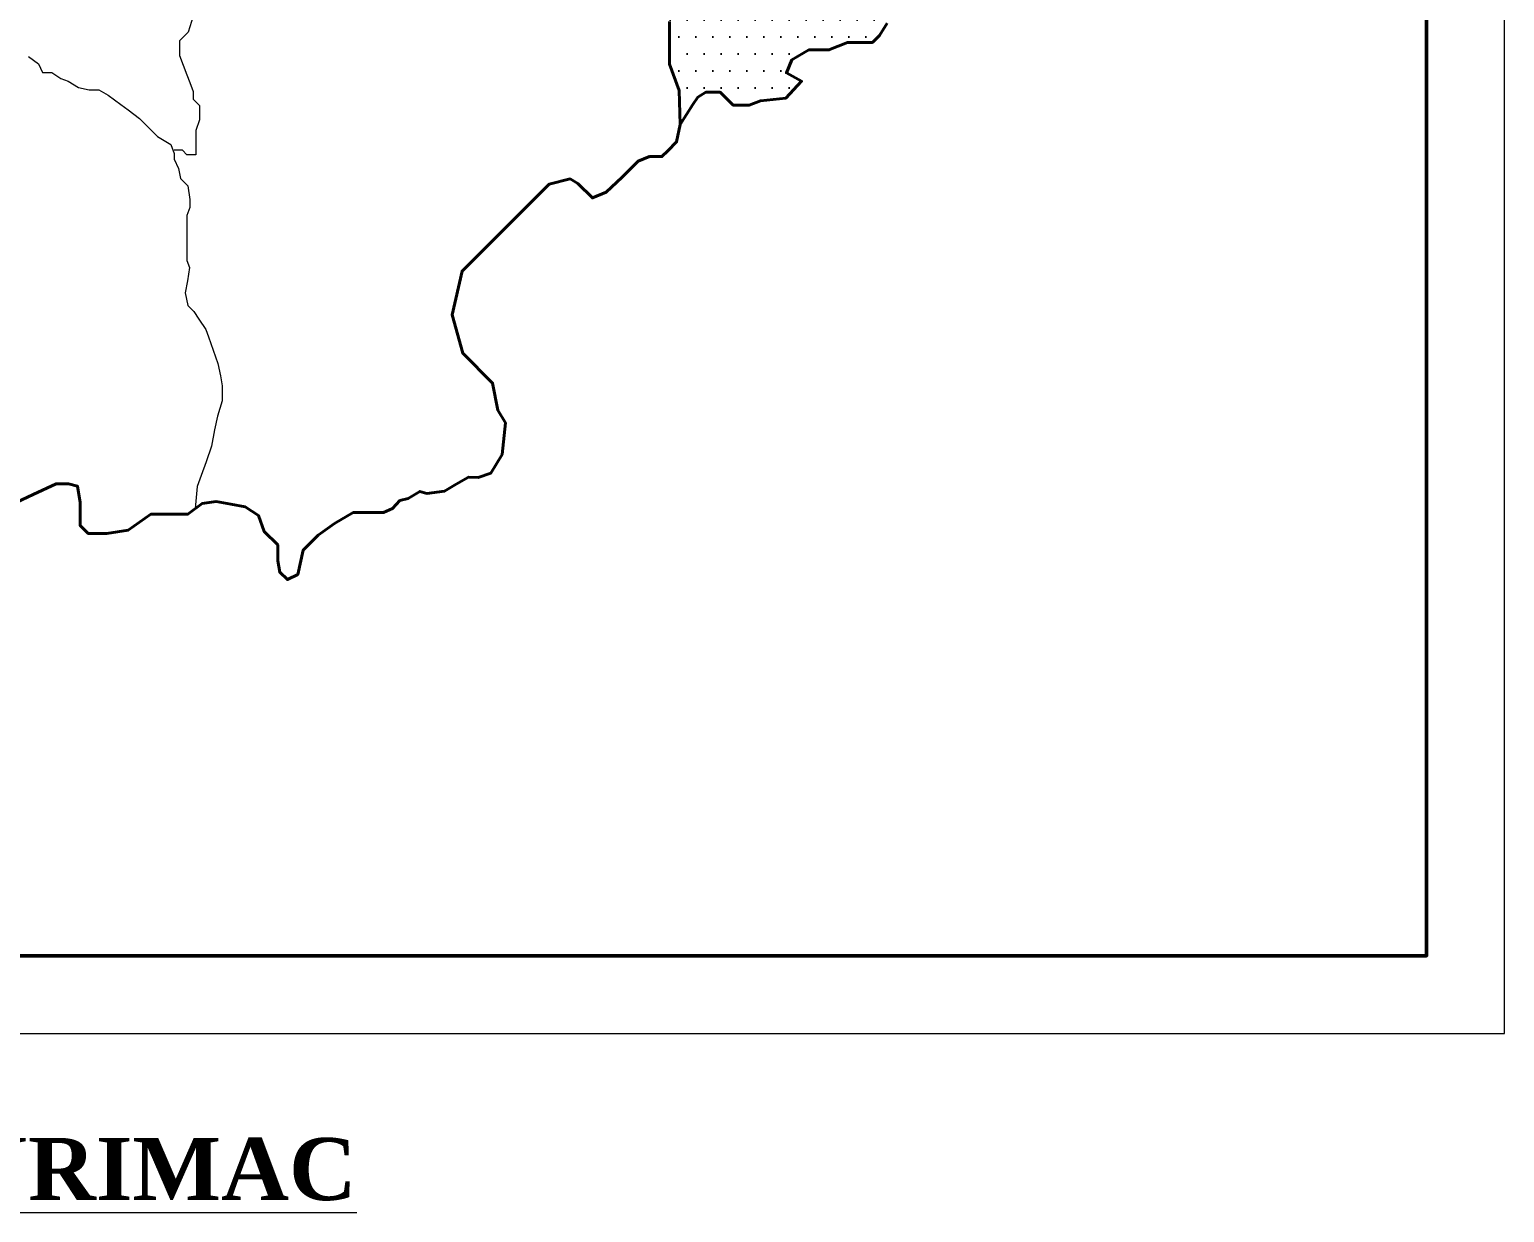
# Model space of a CAD drawing. Header units: metres. Extents: x 728653 to 730306, y 8491233 to 8491524.
# Drawn here: x 730200.98 to 730223.82, y 8491464.66 to 8491482.98 of the extents above; entities that cross this region are included whole.
import ezdxf

# ---------------------------------------------------------------- set-up
doc = ezdxf.new("R2010")
doc.units = ezdxf.units.M
doc.layers.add('05', color=5, linetype='Continuous')
for name, color, linetype, lineweight in [('8', 5, 'Continuous', 90), ('Cap Prov', 94, 'Continuous', 18), ('MARCOS', 7, 'Continuous', 40), ('N-Ciudades', 10, 'Continuous', 18), ('Sheet', 7, 'Continuous', 50)]:
    doc.layers.add(name, color=color, linetype=linetype, lineweight=lineweight)
doc.styles.get("Standard").update_dxf_attribs({"font": 'arial.ttf'})

msp = doc.modelspace()

# ---------------------------------------------------------------- hatches: boundary and pattern name
at = {"layer": '05'}
h = msp.add_hatch(dxfattribs=at)
h.set_pattern_fill('DOTS', color=256, scale=0.165786, style=0)
h.set_pattern_definition([(0, (4499.15535, 89880.109), (0.13159295927, 0.263185918539), [0, -0.263185918539])])
h.paths.add_polyline_path([(730219.049, 8491495.258), (730218.879, 8491495.634), (730218.561, 8491495.952), (730218.363, 8491496.149), (730218.363, 8491496.344), (730218.18, 8491496.528), (730218.033, 8491496.872), (730217.875, 8491497.03), (730217.875, 8491497.226), (730217.582, 8491497.518), (730217.582, 8491497.836), (730217.699, 8491497.953), (730217.699, 8491498.12), (730217.432, 8491498.572), (730217.088, 8491498.572), (730216.95, 8491498.843), (730216.818, 8491499.1), (730216.551, 8491499.624), (730216.138, 8491499.869), (730215.971, 8491499.702), (730215.848, 8491499.702), (730215.653, 8491499.897), (730215.374, 8491500.175), (730215.179, 8491500.37), (730214.833, 8491500.538), (730214.655, 8491500.538), (730214.388, 8491500.538), (730214.21, 8491500.717), (730214.037, 8491500.889), (730213.843, 8491501.083), (730213.843, 8491501.31), (730213.843, 8491501.616), (730213.693, 8491501.765), (730213.503, 8491501.765), (730213.315, 8491501.765), (730213.181, 8491501.632), (730212.975, 8491501.425), (730212.734, 8491501.321, -0.372899), (730212.399, 8491501.176), (730212.221, 8491501.176), (730212.065, 8491501.332), (730211.58, 8491501.505), (730211.418, 8491501.666), (730211.067, 8491501.538), (730210.927, 8491501.677), (730210.799, 8491501.984), (730210.649, 8491502.134), (730210.526, 8491502.012), (730210.336, 8491502.012), (730210.01, 8491501.89), (730209.873, 8491502.027), (730209.732, 8491502.168), (730209.732, 8491502.366), (730209.504, 8491502.594), (730209.074, 8491502.11), (730209.074, 8491501.776), (730208.795, 8491501.498), (730208.795, 8491500.858), (730208.46, 8491499.521), (730208.14, 8491499.201), (730208.3, 8491498.868), (730208.318, 8491498.604), (730208.367, 8491498.13), (730208.373, 8491497.819), (730208.324, 8491497.388), (730208.149, 8491496.886), (730208.084, 8491496.412), (730208.287, 8491495.957), (730208.406, 8491495.42), (730208.505, 8491495.109), (730208.433, 8491494.576), (730208.679, 8491494.083), (730208.784, 8491493.698), (730209.02, 8491493.303), (730209.298, 8491492.85), (730209.502, 8491492.539), (730209.514, 8491492.087), (730209.609, 8491491.761), (730209.872, 8491491.588), (730210.21, 8491491.69), (730210.373, 8491491.414), (730210.677, 8491491.236), (730210.877, 8491490.784), (730210.969, 8491490.103), (730211.144, 8491489.836), (730210.829, 8491489.351), (730210.572, 8491488.826), (730210.554, 8491488.525), (730210.47, 8491488.147), (730210.344, 8491487.907), (730210.151, 8491487.633), (730209.869, 8491487.555), (730209.306, 8491488.118), (730208.996, 8491488.224), (730208.639, 8491488.37), (730208.322, 8491488.242), (730208.104, 8491487.845), (730208.339, 8491487.61), (730208.504, 8491487.445), (730208.782, 8491487.167), (730208.921, 8491487.027), (730209.048, 8491486.901), (730209.219, 8491486.901), (730209.219, 8491486.641), (730209.403, 8491486.458), (730209.403, 8491486.287), (730209.685, 8491486.005), (730210.056, 8491485.844), (730210.29, 8491485.742), (730210.524, 8491485.742), (730210.69, 8491485.907), (730210.968, 8491485.907), (730211.209, 8491485.907), (730211.5, 8491485.312), (730211.5, 8491484.869), (730211.5, 8491484.717), (730211.272, 8491484.717), (730211.063, 8491484.508), (730210.892, 8491484.135), (730210.892, 8491483.502), (730210.892, 8491483.097), (730210.892, 8491482.844), (730210.892, 8491482.439), (730211.044, 8491482.033), (730211.059, 8491481.506), (730211.319, 8491481.917), (730211.454, 8491482.005), (730211.679, 8491482.005), (730211.878, 8491481.806), (730212.125, 8491481.806), (730212.301, 8491481.869), (730212.696, 8491481.914), (730212.938, 8491482.175), (730212.703, 8491482.303), (730212.786, 8491482.504), (730213.048, 8491482.66), (730213.361, 8491482.66), (730213.651, 8491482.776), (730214.036, 8491482.776), (730214.143, 8491482.883), (730214.261, 8491483.072), (730214.224, 8491483.392), (730214.168, 8491483.882), (730214.282, 8491484.032), (730214.45, 8491484.199), (730214.645, 8491484.394), (730214.868, 8491484.617), (730215.232, 8491485.068), (730215.458, 8491485.252), (730215.526, 8491485.361), (730215.682, 8491485.534), (730215.882, 8491485.91), (730216.07, 8491486.267), (730216.395, 8491486.53), (730216.765, 8491486.53), (730217.051, 8491486.637), (730217.399, 8491486.767), (730217.756, 8491486.901), (730217.89, 8491487.035), (730217.89, 8491487.313), (730218.01, 8491487.558), (730218.213, 8491487.714), (730218.336, 8491488.037), (730218.336, 8491488.312), (730218.224, 8491488.758), (730218.224, 8491489.058), (730218.514, 8491489.526), (730219.188, 8491490.2), (730219.405, 8491490.63), (730219.462, 8491491.097), (730219.462, 8491491.465), (730219.462, 8491491.766), (730219.462, 8491492.145), (730219.462, 8491492.468), (730219.328, 8491492.785), (730219.328, 8491493.03), (730219.328, 8491493.309), (730219.328, 8491493.665), (730219.148, 8491494.356), (730219.148, 8491494.757), (730219.148, 8491495.04)])

# ---------------------------------------------------------------- linework, layer by layer
at = {"layer": 'Cap Prov', "color": 7, "lineweight": 40}
for points in [[(730200.776, 8491475.652), (730201.042, 8491475.777), (730201.399, 8491475.944), (730201.589, 8491475.944), (730201.728, 8491475.905), (730201.767, 8491475.655), (730201.767, 8491475.298), (730201.89, 8491475.175), (730202.183, 8491475.175), (730202.514, 8491475.228), (730202.86, 8491475.472), (730203.433, 8491475.472), (730203.657, 8491475.64), (730203.875, 8491475.668), (730204.103, 8491475.629), (730204.321, 8491475.588), (730204.527, 8491475.454), (730204.619, 8491475.206), (730204.828, 8491474.997), (730204.828, 8491474.752), (730204.857, 8491474.575), (730204.976, 8491474.46), (730205.136, 8491474.541), (730205.219, 8491474.914), (730205.453, 8491475.148), (730205.706, 8491475.329), (730205.993, 8491475.497), (730206.464, 8491475.497), (730206.601, 8491475.561), (730206.718, 8491475.684), (730206.845, 8491475.718), (730207.027, 8491475.826), (730207.133, 8491475.794), (730207.407, 8491475.832), (730207.59, 8491475.939), (730207.78, 8491476.047), (730207.932, 8491476.04), (730208.128, 8491476.11), (730208.3, 8491476.396), (730208.351, 8491476.888), (730208.235, 8491477.086), (730208.153, 8491477.504), (730207.69, 8491477.966), (730207.526, 8491478.557), (730207.68, 8491479.236), (730207.881, 8491479.437), (730208.187, 8491479.743), (730208.661, 8491480.217), (730209.029, 8491480.585), (730209.356, 8491480.663), (730209.473, 8491480.594), (730209.697, 8491480.37), (730209.909, 8491480.46), (730210.158, 8491480.69), (730210.409, 8491480.937), (730210.582, 8491481.01), (730210.775, 8491481.01), (730210.864, 8491481.099), (730211.001, 8491481.236), (730211.057, 8491481.507), (730211.042, 8491482.035), (730210.89, 8491482.44), (730210.89, 8491482.845), (730210.89, 8491483.099)], [(730210.89, 8491483.099), (730210.89, 8491482.845), (730210.89, 8491482.44), (730211.042, 8491482.035), (730211.057, 8491481.507), (730211.251, 8491481.815), (730211.33, 8491481.927), (730211.452, 8491482.006), (730211.677, 8491482.006), (730211.876, 8491481.808), (730212.123, 8491481.808), (730212.3, 8491481.871), (730212.694, 8491481.916), (730212.936, 8491482.177), (730212.701, 8491482.305), (730212.785, 8491482.506), (730213.047, 8491482.662), (730213.359, 8491482.662), (730213.649, 8491482.778), (730214.034, 8491482.778), (730214.141, 8491482.884), (730214.259, 8491483.074)]]:
    msp.add_lwpolyline(points, dxfattribs=at)
at = {"layer": 'MARCOS', "color": 255, "linetype": 'Continuous', "lineweight": 0}
msp.add_lwpolyline([(730162.97, 8491467.433), (730223.818, 8491467.433), (730223.818, 8491516.641), (730162.97, 8491516.641)], close=True, dxfattribs=at)
at = {"layer": 'N-Ciudades', "linetype": 'Continuous', "lineweight": 5}
for points in [[(730203.787, 8491483.757), (730203.787, 8491483.556), (730203.713, 8491483.481), (730203.562, 8491483.331), (730203.491, 8491483.102), (730203.438, 8491482.934), (730203.304, 8491482.801), (730203.304, 8491482.577), (730203.362, 8491482.427), (730203.42, 8491482.276), (730203.466, 8491482.155), (730203.519, 8491482.019), (730203.519, 8491481.901), (730203.617, 8491481.803), (730203.617, 8491481.58), (730203.56, 8491481.414), (730203.56, 8491481.285), (730203.56, 8491481.162), (730203.56, 8491481.038), (730203.421, 8491481.038), (730203.351, 8491481.108), (730203.221, 8491481.108)], [(730200.966, 8491482.559), (730201.122, 8491482.443), (730201.187, 8491482.311), (730201.33, 8491482.311), (730201.468, 8491482.216), (730201.581, 8491482.179), (730201.743, 8491482.081), (730201.908, 8491482.044), (730202.059, 8491482.044), (730202.204, 8491481.96), (730202.399, 8491481.815), (730202.511, 8491481.731), (730202.686, 8491481.599), (730202.817, 8491481.468), (730202.964, 8491481.321), (730203.17, 8491481.195), (730203.221, 8491481.055), (730203.221, 8491480.971), (730203.291, 8491480.826), (730203.324, 8491480.67), (730203.437, 8491480.556), (730203.467, 8491480.344), (730203.467, 8491480.223), (730203.418, 8491480.099), (730203.418, 8491479.937), (730203.418, 8491479.757), (730203.418, 8491479.558), (730203.418, 8491479.399), (730203.461, 8491479.291), (730203.432, 8491479.084), (730203.394, 8491478.898), (730203.434, 8491478.704), (730203.526, 8491478.612), (730203.604, 8491478.495), (730203.712, 8491478.334), (730203.753, 8491478.22), (730203.827, 8491478.012), (730203.902, 8491477.805), (730203.939, 8491477.614), (730203.969, 8491477.46), (730203.969, 8491477.226), (730203.896, 8491476.989), (730203.85, 8491476.777), (730203.804, 8491476.526), (730203.718, 8491476.283), (730203.643, 8491476.074), (730203.582, 8491475.902), (730203.55, 8491475.56), (730203.55, 8491475.56)]]:
    msp.add_lwpolyline(points, dxfattribs=at)
at = {"layer": 'Sheet', "color": 7, "linetype": 'Continuous'}
msp.add_lwpolyline([(730164.176, 8491468.638), (730222.612, 8491468.638), (730222.612, 8491515.435), (730164.176, 8491515.435), (730164.176, 8491468.638)], dxfattribs=at)

# ---------------------------------------------------------------- texts
at = {"layer": '8', "color": 5, "lineweight": 5, "insert": (730180.367, 8491465.817), "char_height": 0.96257, "attachment_point": 1}
msp.add_mtext('{\\fBook Antiqua|b1|i0|c0|p18;\\L\\C7;MAPA DEPARTAMENTO APURIMAC}', dxfattribs=at)

doc.saveas('drawing.dxf')
